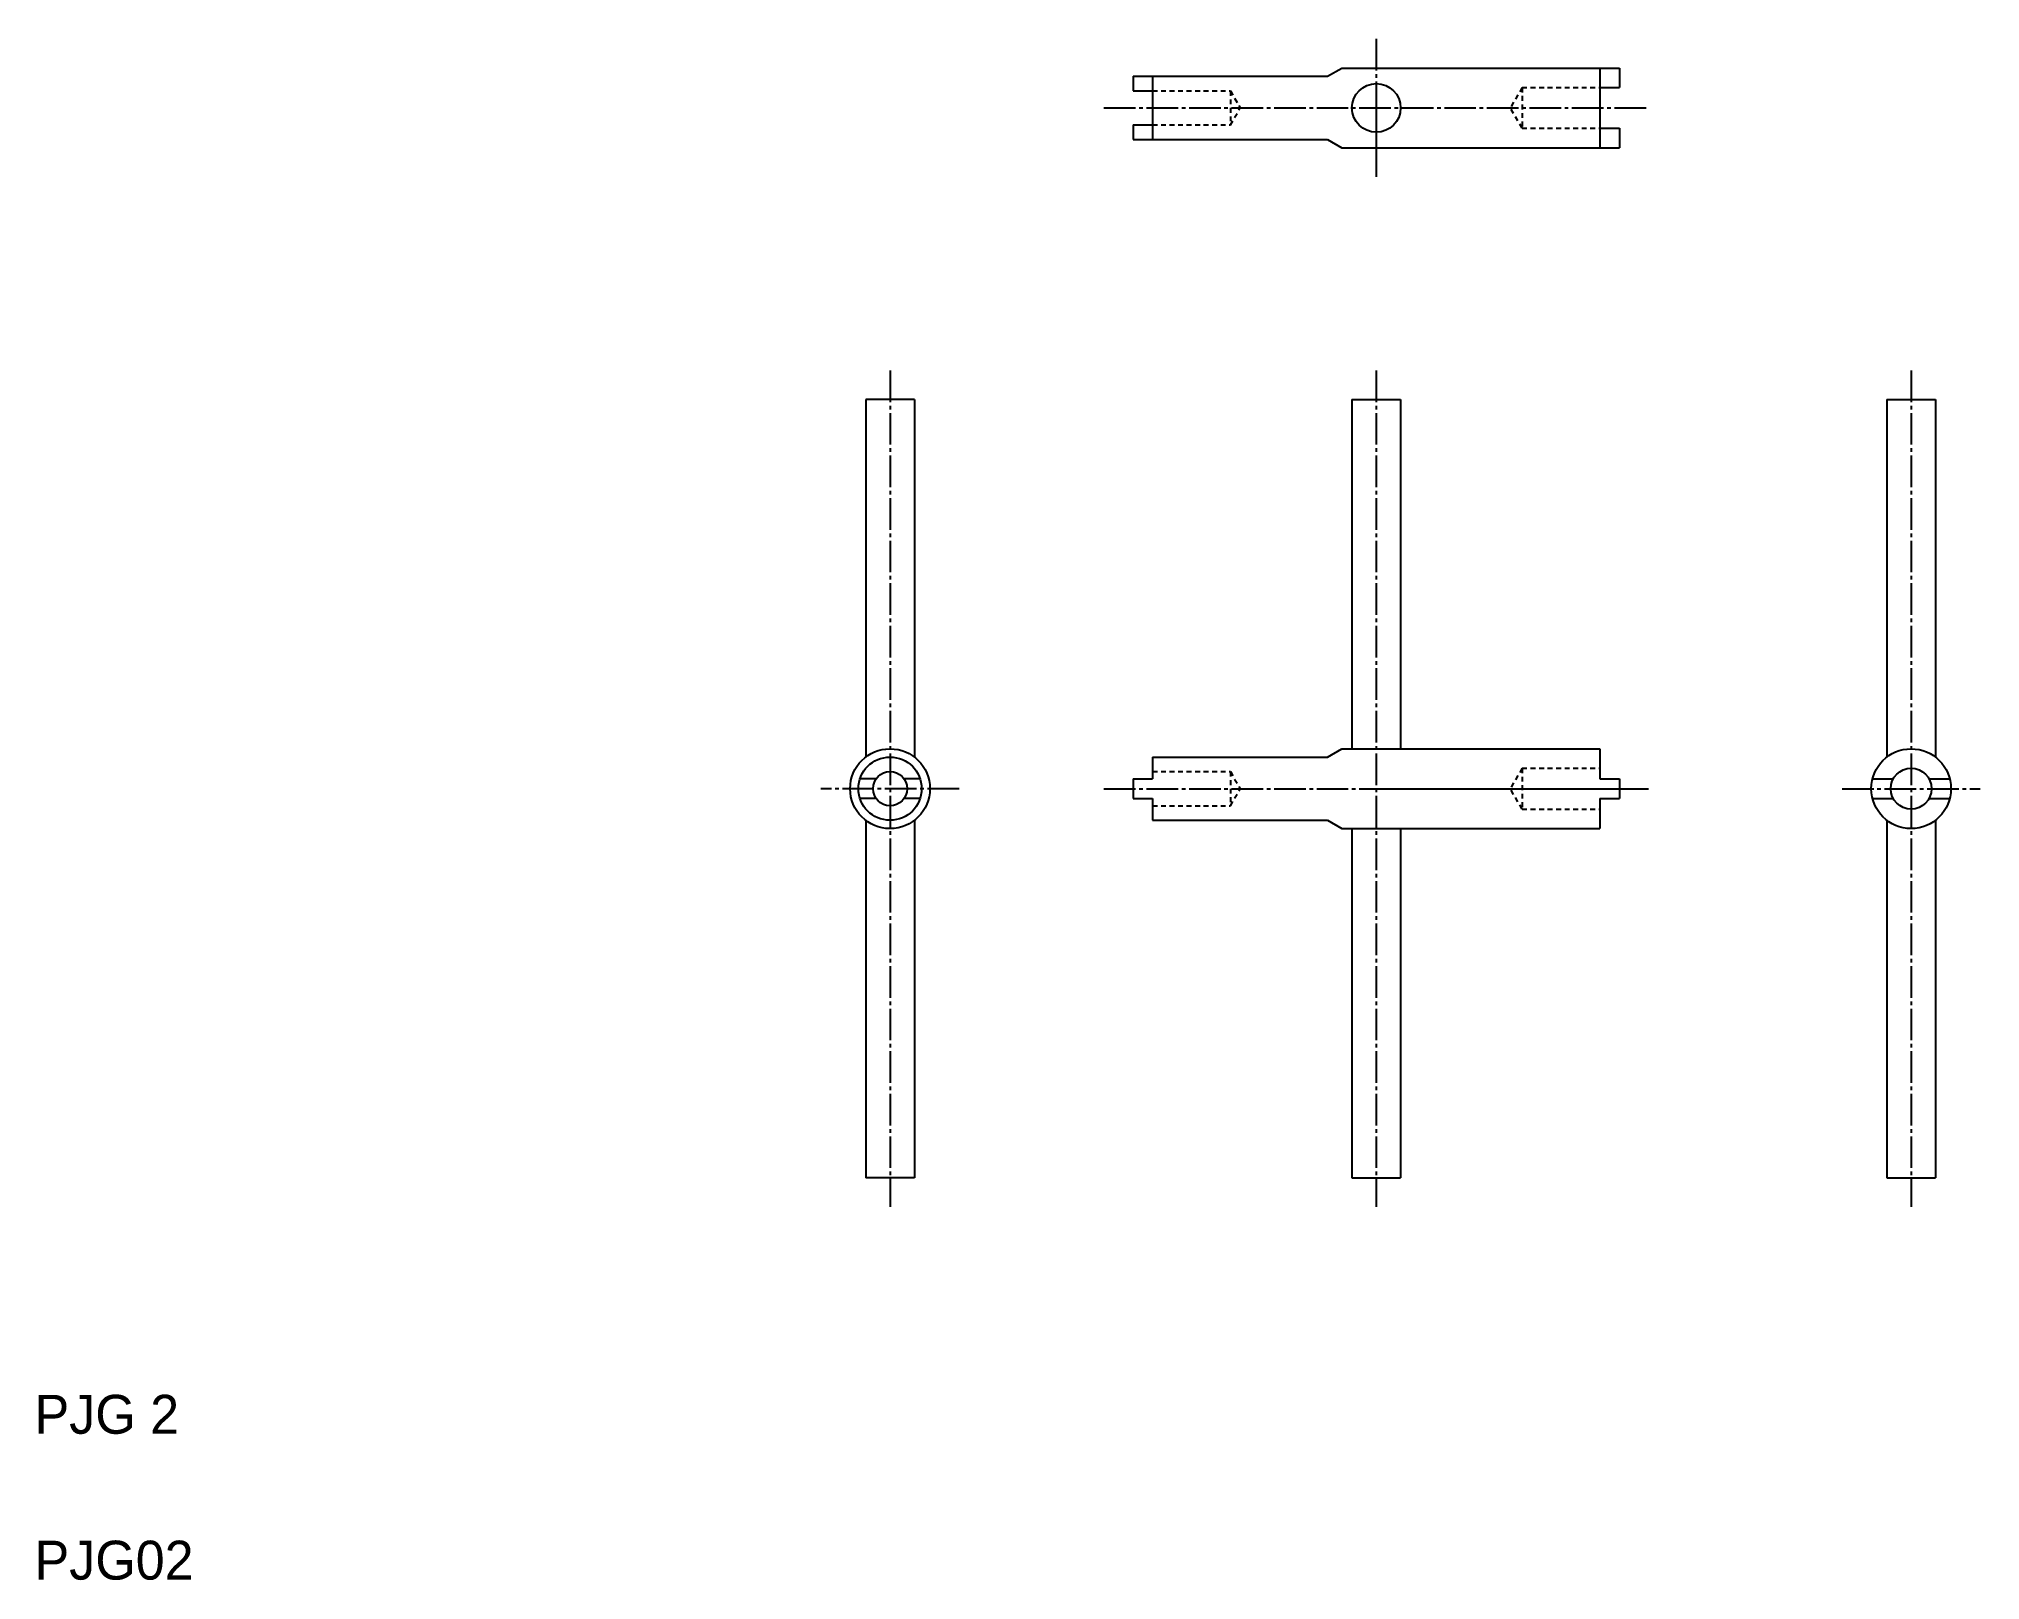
# Model space of a CAD drawing. Extents: x 10 to 210, y 10 to 168.
import ezdxf

# ---------------------------------------------------------------- set-up
doc = ezdxf.new("R2010")
doc.units = 0
doc.header["$LTSCALE"] = 0.25
doc.linetypes.add('CENTER', pattern=[17.5, 13, -1.5, 1.5, -1.5])
doc.linetypes.add('DASHED', pattern=[3.5, 2, -1.5])
doc.layers.get('0').update_dxf_attribs({"linetype": 'CONTINUOUS'})
doc.layers.add('CENTER', color=1, linetype='CENTER')

msp = doc.modelspace()

# ---------------------------------------------------------------- linework, layer by layer
for p, q in [((122.97, 164.58), (142.97, 164.58)), ((122.97, 164.58), (122.97, 163.08)), ((124.97, 164.58), (124.97, 158.08)), ((127.97, 164.58), (127.97, 164.58)), ((132.97, 164.58), (132.97, 164.58)), ((142.97, 164.58), (144.44, 165.43)), ((144.44, 165.43), (172.97, 165.43)), ((170.97, 165.43), (170.97, 157.23)), ((172.97, 165.43), (172.97, 163.43)), ((122.97, 163.08), (124.97, 163.08)), ((170.97, 163.43), (172.97, 163.43)), ((122.97, 159.58), (122.97, 158.08)), ((122.97, 159.58), (124.97, 159.58)), ((122.97, 158.08), (142.97, 158.08)), ((142.97, 158.08), (144.44, 157.23)), ((170.97, 159.23), (172.97, 159.23)), ((172.97, 159.23), (172.97, 157.23)), ((144.44, 157.23), (172.97, 157.23)), ((95.47, 131.33), (95.47, 94.58)), ((100.47, 131.33), (95.47, 131.33)), ((100.47, 131.33), (100.47, 94.58)), ((145.47, 131.33), (150.47, 131.33)), ((145.47, 131.33), (145.47, 95.43)), ((150.47, 131.33), (150.47, 95.43)), ((200.47, 131.33), (200.47, 94.58)), ((200.47, 131.33), (205.47, 131.33)), ((205.47, 131.33), (205.47, 94.58)), ((124.97, 94.58), (142.97, 94.58)), ((124.97, 94.58), (124.97, 92.33)), ((142.97, 94.58), (144.44, 95.43)), ((144.44, 95.43), (170.97, 95.43)), ((170.97, 95.43), (170.97, 92.33)), ((96.53, 92.33), (94.88, 92.33)), ((101.06, 92.33), (99.41, 92.33)), ((122.97, 92.33), (124.97, 92.33)), ((122.97, 92.33), (122.97, 90.33)), ((170.97, 92.33), (172.97, 92.33)), ((172.97, 92.33), (172.97, 90.33)), ((198.99, 92.33), (201.12, 92.33)), ((204.82, 92.33), (206.95, 92.33)), ((96.53, 90.33), (94.88, 90.33)), ((101.06, 90.33), (99.41, 90.33)), ((122.97, 90.33), (124.97, 90.33)), ((124.97, 90.33), (124.97, 88.08)), ((170.97, 90.33), (172.97, 90.33)), ((170.97, 90.33), (170.97, 87.23)), ((198.99, 90.33), (201.12, 90.33)), ((204.82, 90.33), (206.95, 90.33)), ((95.47, 88.08), (95.47, 51.33)), ((100.47, 88.08), (100.47, 51.33)), ((124.97, 88.08), (142.97, 88.08)), ((142.97, 88.08), (144.44, 87.23)), ((200.47, 88.08), (200.47, 51.33)), ((205.47, 88.08), (205.47, 51.33)), ((144.44, 87.23), (170.97, 87.23)), ((145.47, 87.23), (145.47, 51.33)), ((150.47, 87.23), (150.47, 51.33)), ((100.47, 51.33), (95.47, 51.33)), ((145.47, 51.33), (150.47, 51.33)), ((200.47, 51.33), (205.47, 51.33))]:
    msp.add_line(p, q)
at = {"color": 3, "linetype": 'DASHED'}
for p, q in [((124.97, 163.08), (132.97, 163.08)), ((132.97, 163.08), (133.98, 161.33)), ((132.97, 163.08), (132.97, 159.58)), ((162.97, 163.43), (161.76, 161.33)), ((162.97, 163.43), (162.97, 159.23)), ((162.97, 163.43), (170.97, 163.43)), ((132.97, 159.58), (133.98, 161.33)), ((162.97, 159.23), (161.76, 161.33)), ((124.97, 159.58), (132.97, 159.58)), ((162.97, 159.23), (170.97, 159.23)), ((124.97, 93.08), (132.97, 93.08)), ((132.97, 93.08), (132.97, 89.58)), ((132.97, 93.08), (133.98, 91.33)), ((162.97, 93.43), (161.76, 91.33)), ((162.97, 93.43), (170.97, 93.43)), ((162.97, 93.43), (162.97, 89.23)), ((132.97, 89.58), (133.98, 91.33)), ((162.97, 89.23), (161.76, 91.33)), ((124.97, 89.58), (132.97, 89.58)), ((162.97, 89.23), (170.97, 89.23))]:
    msp.add_line(p, q, dxfattribs=at)
for centre, radius in [((147.97, 161.33), 2.5), ((97.97, 91.33), 4.1), ((97.97, 91.33), 3.25), ((202.97, 91.33), 4.1), ((97.97, 91.33), 1.75), ((202.97, 91.33), 2.1)]:
    msp.add_circle(centre, radius)
at = {"layer": 'CENTER', "color": 1, "linetype": 'CENTER'}
for p, q in [((147.97, 168.43), (147.97, 155.93)), ((119.97, 161.33), (175.97, 161.33)), ((147.97, 161.33), (147.97, 154.23)), ((97.97, 134.33), (97.97, 48.33)), ((147.97, 134.33), (147.97, 48.33)), ((202.97, 134.33), (202.97, 48.33)), ((105.07, 91.33), (90.87, 91.33)), ((119.97, 91.33), (175.97, 91.33)), ((147.97, 91.33), (175.97, 91.33)), ((195.87, 91.33), (210.07, 91.33))]:
    msp.add_line(p, q, dxfattribs=at)

# ---------------------------------------------------------------- texts
for s, p in [('PJG 2', (10, 25)), ('PJG02', (10, 10))]:
    msp.add_text(s, height=4).set_placement(p)

doc.saveas('drawing.dxf')
